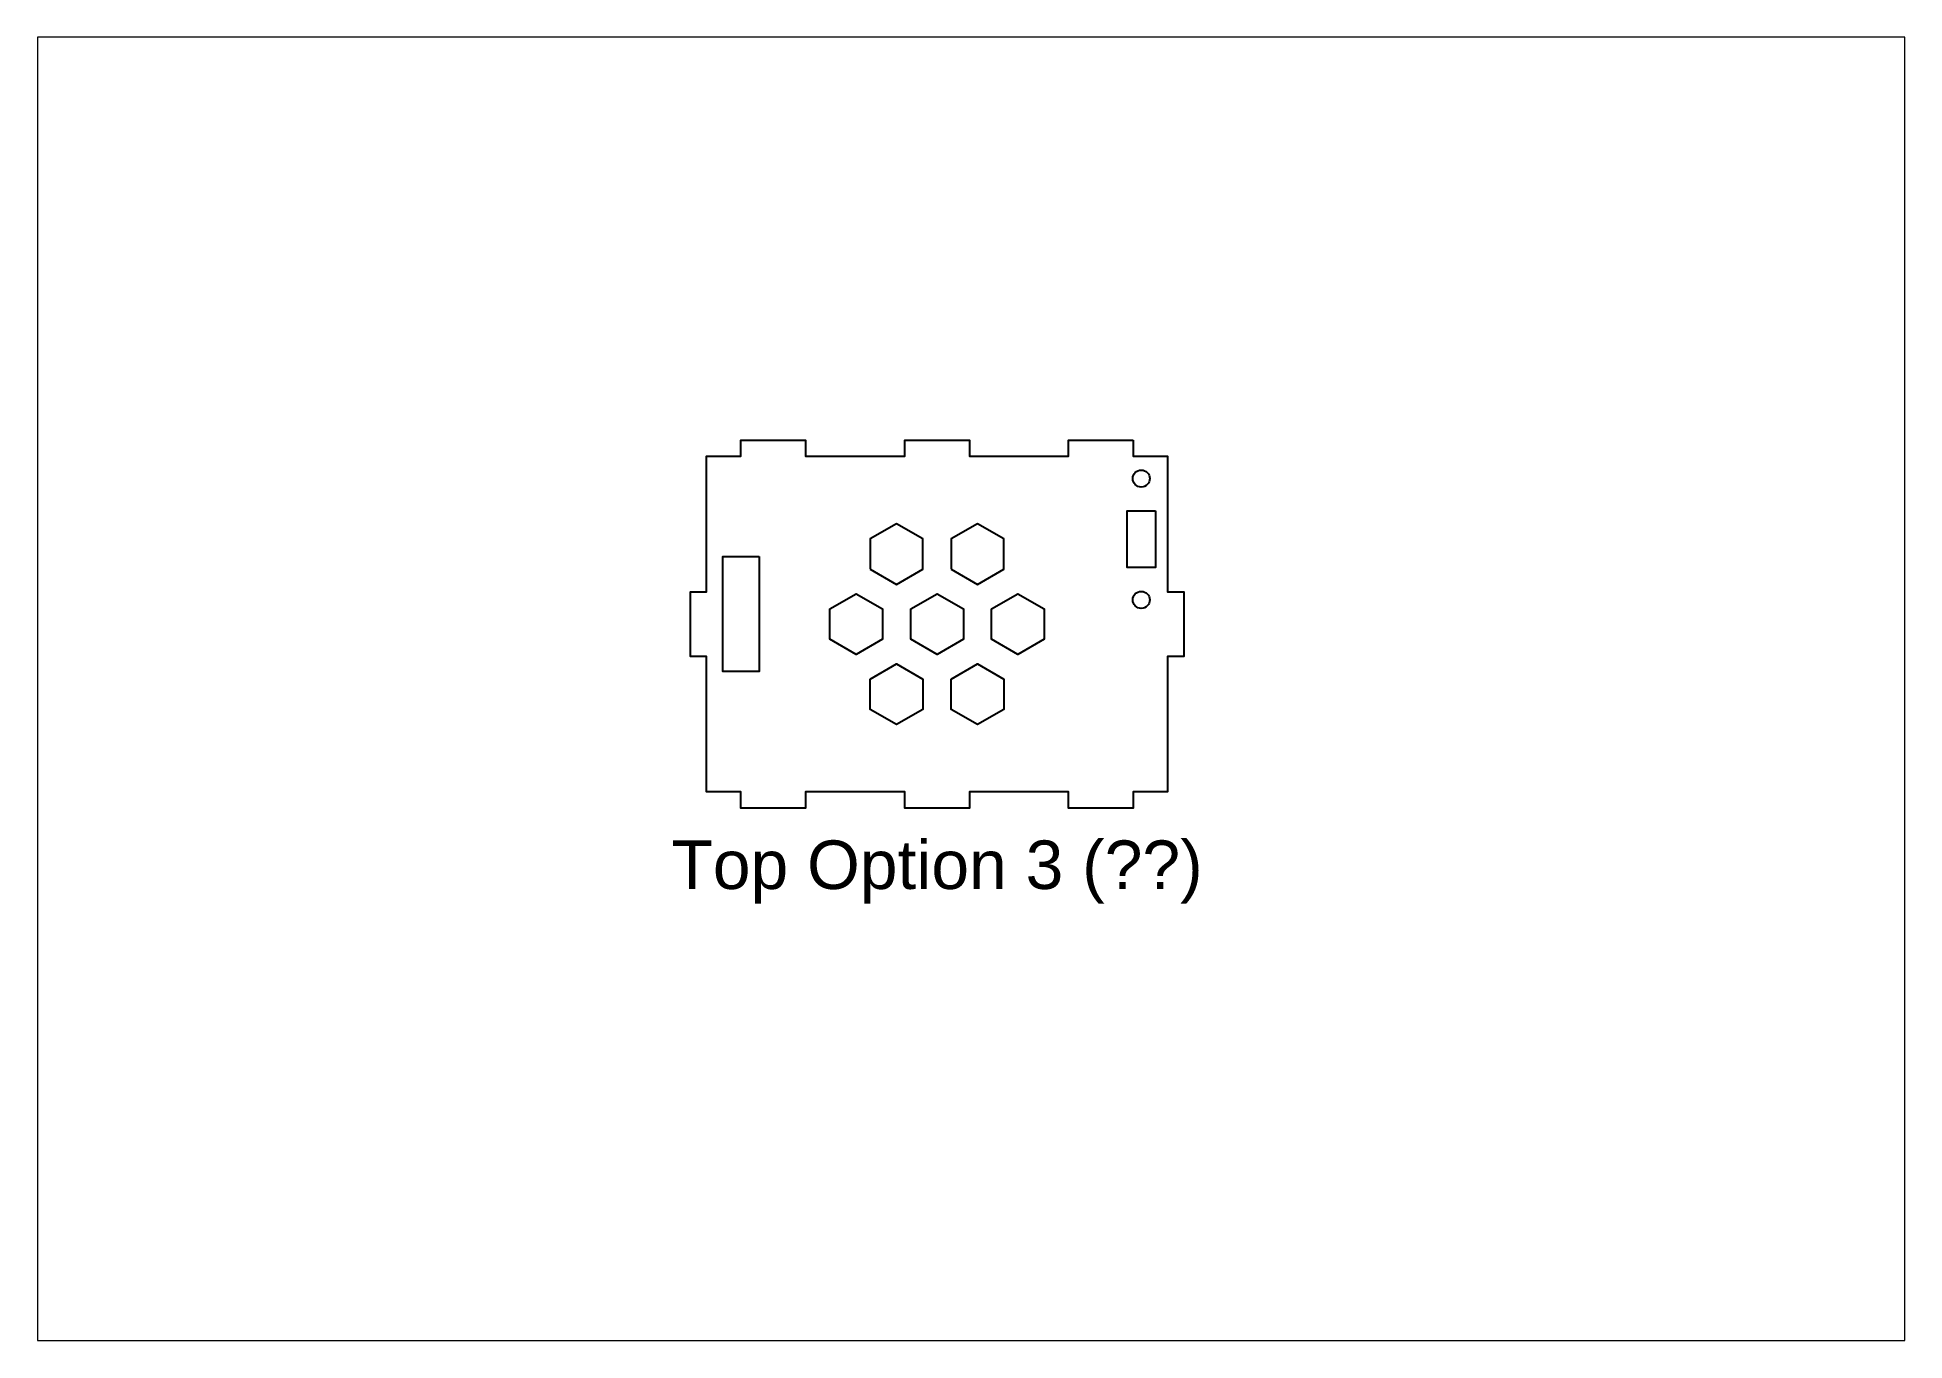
# Paper-space layout 'Layout1' of a CAD drawing. Header units: millimetres. Extents: x 29 to 260, y 20 to 181.
# The model-space entities are those that its viewports show. They can reach past a viewport. Long polylines and large blocks are cut down to what shows.
import ezdxf
from ezdxf.enums import TextEntityAlignment as Align

# ---------------------------------------------------------------- set-up
doc = ezdxf.new("R2010")
doc.units = ezdxf.units.MM
doc.layers.add('temp', color=1, linetype='Continuous')
doc.styles.get("Standard").update_dxf_attribs({"font": 'Arial.ttf'})

msp = doc.modelspace()

# ---------------------------------------------------------------- linework, layer by layer
at = {"layer": 'temp'}
for points in [[(281.38, -48.68), (281.38, -50.68), (285.63, -50.68), (285.63, -67.43), (287.63, -67.43), (287.63, -75.43), (285.63, -75.43), (285.63, -92.18), (281.38, -92.18), (281.38, -94.18), (273.38, -94.18), (273.38, -92.18), (261.13, -92.18), (261.13, -94.18), (253.13, -94.18), (253.13, -92.18), (240.88, -92.18), (240.88, -94.18), (232.88, -94.18), (232.88, -92.18), (228.63, -92.18), (228.63, -75.43), (226.63, -75.43), (226.63, -67.43), (228.63, -67.43), (228.63, -50.68), (232.88, -50.68), (232.88, -48.68), (240.88, -48.68), (240.88, -50.68), (253.13, -50.68), (253.13, -48.68), (261.13, -48.68), (261.13, -50.68), (273.38, -50.68), (273.38, -48.68)], [(284.13, -57.43), (284.13, -64.43), (280.63, -64.43), (280.63, -57.43)], [(248.88, -64.65), (252.13, -66.52), (255.38, -64.65), (255.38, -60.9), (252.13, -59.02), (248.88, -60.9)], [(258.88, -64.65), (262.13, -66.52), (265.38, -64.65), (265.38, -60.9), (262.13, -59.02), (258.88, -60.9)], [(235.13, -63.08), (235.13, -77.28), (230.63, -77.28), (230.63, -63.08)], [(243.88, -69.56), (247.13, -67.68), (250.38, -69.56), (250.38, -73.31), (247.13, -75.18), (243.88, -73.31)], [(253.88, -69.56), (257.13, -67.68), (260.38, -69.56), (260.38, -73.31), (257.13, -75.18), (253.88, -73.31)], [(263.88, -69.56), (267.13, -67.68), (270.38, -69.56), (270.38, -73.31), (267.13, -75.18), (263.88, -73.31)], [(248.88, -78.22), (252.13, -76.34), (255.38, -78.22), (255.38, -81.97), (252.13, -83.84), (248.88, -81.97)], [(258.88, -78.22), (262.13, -76.34), (265.38, -78.22), (265.38, -81.97), (262.13, -83.84), (258.88, -81.97)]]:
    msp.add_lwpolyline(points, close=True, dxfattribs=at)
for centre in [(282.38, -53.43), (282.38, -68.43)]:
    msp.add_circle(centre, 1.05, dxfattribs=at)

# ---------------------------------------------------------------- texts
msp.add_text('Top Option 3 (??)', height=6, dxfattribs=at).set_placement((257.13, -104.18), align=Align.CENTER)

psp = doc.layouts.get("Layout1")

# ---------------------------------------------------------------- viewports
at = {"layer": '0', "view_target_point": (166.03, -180.42)}
vp = psp.add_viewport(center=(144.29, 100.72), size=(230.86, 161.1489), view_center_point=(95.3, 100.97), view_height=161.1489, dxfattribs=at)
vp.frozen_layers = ['0']

doc.saveas('drawing.dxf')
